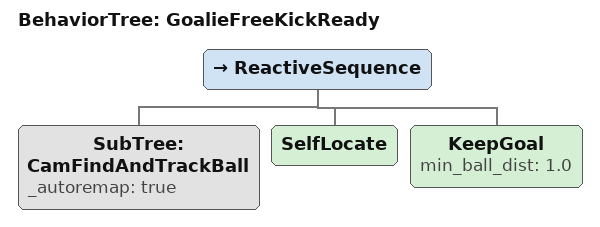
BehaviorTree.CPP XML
<root BTCPP_format="4" >
   <include path="./subtree_cam_find_and_track_ball.xml" />
   <BehaviorTree ID="GoalieFreeKickReady">
      <ReactiveSequence>
         <SubTree ID="CamFindAndTrackBall" _autoremap="true" />
         <SelfLocate />
         <KeepGoal min_ball_dist="1.0" />
      </ReactiveSequence>
   </BehaviorTree>
</root>
